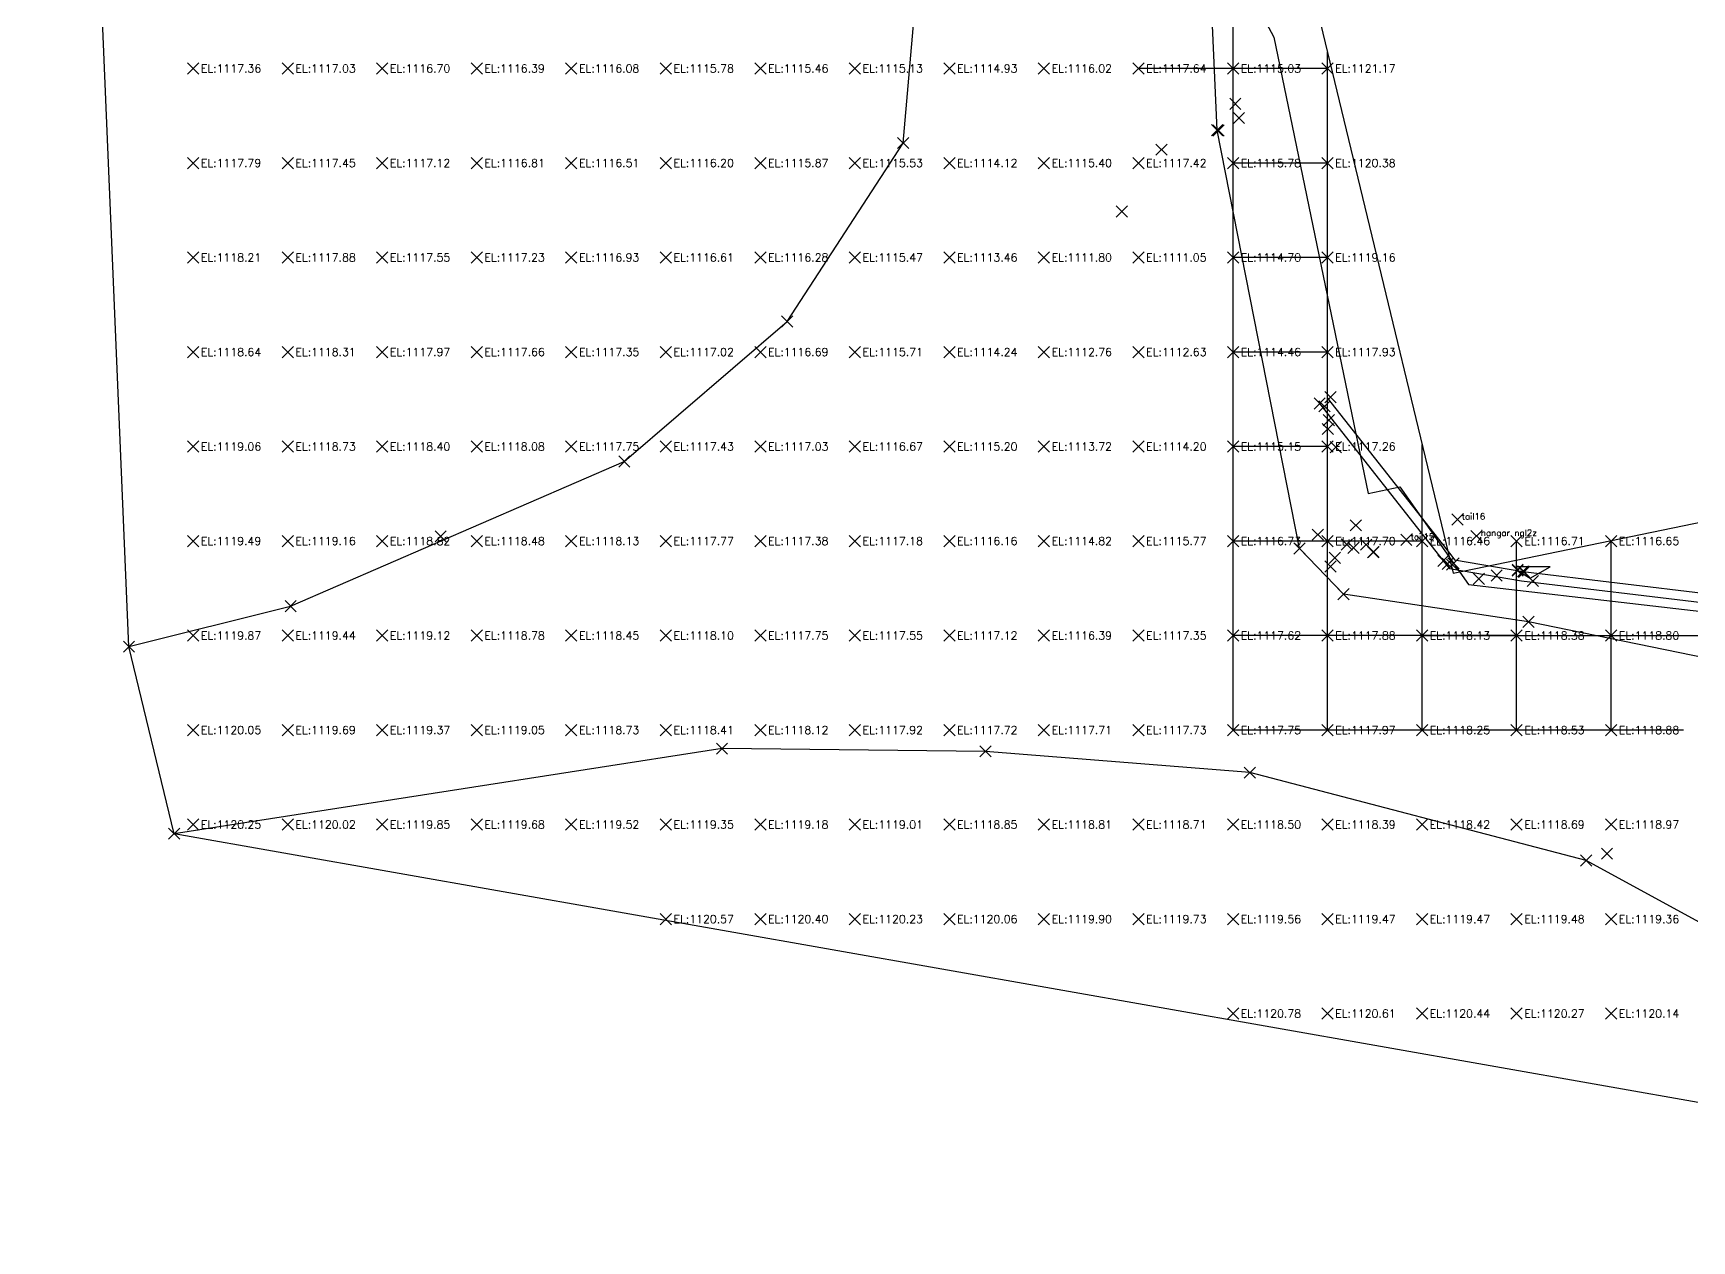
# Model space of a CAD drawing. Header units: metres. Extents: x -212 to 353850, y -37 to 356021.
# Drawn here: x 353708.1 to 353760.7, y 355899.8 to 355938.2 of the extents above; entities that cross this region are included whole.
import ezdxf

# ---------------------------------------------------------------- set-up
doc = ezdxf.new("R2010")
doc.units = ezdxf.units.M
for name, color, linetype in [('C-TINN-BNDY', 110, 'Continuous'), ('C-TOPO-MAJR', 9, 'Continuous'), ('C-TOPO-TEXT', 7, 'Continuous'), ('Obs.ts.td2', 7, 'Continuous'), ('Obs.ts.td2_Mark', 7, 'Continuous'), ('Survey.td2', 7, 'Continuous'), ('V-NODE', 1, 'Continuous')]:
    doc.layers.add(name, color=color, linetype=linetype)
doc.styles.get("Standard").update_dxf_attribs({"font": 'simplex.shx'})

# ---------------------------------------------------------------- blocks, each defined once
blk = doc.blocks.new('*U1')
at = {"color": 0, "linetype": 'ByBlock', "lineweight": -2, "transparency": 16777216}
for p, q in [((-0.71, -0.71), (0.71, 0.71)), ((-0.71, 0.71), (0.71, -0.71))]:
    blk.add_line(p, q, dxfattribs=at)
blk = doc.blocks.new('*U37', base_point=(353746.2401, 355935.9301, 1115.1904))
at = {"layer": 'V-NODE', "lineweight": -2, "xscale": 0.25, "yscale": 0.25, "zscale": 0.25}
blk.add_blockref('*U1', (353746.2401, 355935.9301, 1115.1904), dxfattribs=at)
blk = doc.blocks.new('*U38', base_point=(353746.3546, 355935.4757, 1115.333))
at = {"layer": 'V-NODE', "lineweight": -2, "xscale": 0.25, "yscale": 0.25, "zscale": 0.25}
blk.add_blockref('*U1', (353746.3546, 355935.4757, 1115.333), dxfattribs=at)
blk = doc.blocks.new('*U39', base_point=(353735.6989, 355934.6843, 1115.2481))
at = {"layer": 'V-NODE', "lineweight": -2, "xscale": 0.25, "yscale": 0.25, "zscale": 0.25}
blk.add_blockref('*U1', (353735.6989, 355934.6843, 1115.2481), dxfattribs=at)
blk = doc.blocks.new('*U40', base_point=(353732.0151, 355929.0179, 1116.4629))
at = {"layer": 'V-NODE', "lineweight": -2, "xscale": 0.25, "yscale": 0.25, "zscale": 0.25}
blk.add_blockref('*U1', (353732.0151, 355929.0179, 1116.4629), dxfattribs=at)
blk = doc.blocks.new('*U41', base_point=(353726.8474, 355924.5742, 1117.6634))
at = {"layer": 'V-NODE', "lineweight": -2, "xscale": 0.25, "yscale": 0.25, "zscale": 0.25}
blk.add_blockref('*U1', (353726.8474, 355924.5742, 1117.6634), dxfattribs=at)
blk = doc.blocks.new('*U42', base_point=(353721.0195, 355922.1988, 1118.5979))
at = {"layer": 'V-NODE', "lineweight": -2, "xscale": 0.25, "yscale": 0.25, "zscale": 0.25}
blk.add_blockref('*U1', (353721.0195, 355922.1988, 1118.5979), dxfattribs=at)
blk = doc.blocks.new('*U43', base_point=(353716.2577, 355919.9791, 1119.3515))
at = {"layer": 'V-NODE', "lineweight": -2, "xscale": 0.25, "yscale": 0.25, "zscale": 0.25}
blk.add_blockref('*U1', (353716.2577, 355919.9791, 1119.3515), dxfattribs=at)
blk = doc.blocks.new('*U44', base_point=(353711.1267, 355918.6975, 1120.1917))
at = {"layer": 'V-NODE', "lineweight": -2, "xscale": 0.25, "yscale": 0.25, "zscale": 0.25}
blk.add_blockref('*U1', (353711.1267, 355918.6975, 1120.1917), dxfattribs=at)
blk = doc.blocks.new('*U45', base_point=(353712.5622, 355912.7583, 1120.3395))
at = {"layer": 'V-NODE', "lineweight": -2, "xscale": 0.25, "yscale": 0.25, "zscale": 0.25}
blk.add_blockref('*U1', (353712.5622, 355912.7583, 1120.3395), dxfattribs=at)
blk = doc.blocks.new('*U46', base_point=(353729.95, 355915.46, 1118.271))
at = {"layer": 'V-NODE', "lineweight": -2, "xscale": 0.25, "yscale": 0.25, "zscale": 0.25}
blk.add_blockref('*U1', (353729.95, 355915.46, 1118.271), dxfattribs=at)
blk = doc.blocks.new('*U47', base_point=(353738.3115, 355915.3723, 1117.7289))
at = {"layer": 'V-NODE', "lineweight": -2, "xscale": 0.25, "yscale": 0.25, "zscale": 0.25}
blk.add_blockref('*U1', (353738.3115, 355915.3723, 1117.7289), dxfattribs=at)
blk = doc.blocks.new('*U48', base_point=(353746.6958, 355914.6983, 1117.8079))
at = {"layer": 'V-NODE', "lineweight": -2, "xscale": 0.25, "yscale": 0.25, "zscale": 0.25}
blk.add_blockref('*U1', (353746.6958, 355914.6983, 1117.8079), dxfattribs=at)
blk = doc.blocks.new('*U49', base_point=(353748.2764, 355921.8136, 1117.5225))
at = {"layer": 'V-NODE', "lineweight": -2, "xscale": 0.25, "yscale": 0.25, "zscale": 0.25}
blk.add_blockref('*U1', (353748.2764, 355921.8136, 1117.5225), dxfattribs=at)
blk = doc.blocks.new('*U50', base_point=(353748.8544, 355922.2533, 1117.5891))
at = {"layer": 'V-NODE', "lineweight": -2, "xscale": 0.25, "yscale": 0.25, "zscale": 0.25}
blk.add_blockref('*U1', (353748.8544, 355922.2533, 1117.5891), dxfattribs=at)
blk = doc.blocks.new('*U51', base_point=(353749.6742, 355920.3654, 1117.884))
at = {"layer": 'V-NODE', "lineweight": -2, "xscale": 0.25, "yscale": 0.25, "zscale": 0.25}
blk.add_blockref('*U1', (353749.6742, 355920.3654, 1117.884), dxfattribs=at)
blk = doc.blocks.new('*U52', base_point=(353755.5439, 355919.4826, 1118.3954))
at = {"layer": 'V-NODE', "lineweight": -2, "xscale": 0.25, "yscale": 0.25, "zscale": 0.25}
blk.add_blockref('*U1', (353755.5439, 355919.4826, 1118.3954), dxfattribs=at)
blk = doc.blocks.new('*U53', base_point=(353757.3714, 355911.9094, 1118.9511))
at = {"layer": 'V-NODE', "lineweight": -2, "xscale": 0.25, "yscale": 0.25, "zscale": 0.25}
blk.add_blockref('*U1', (353757.3714, 355911.9094, 1118.9511), dxfattribs=at)
blk = doc.blocks.new('*U54', base_point=(353758.0325, 355912.1259, 1118.9722))
at = {"layer": 'V-NODE', "lineweight": -2, "xscale": 0.25, "yscale": 0.25, "zscale": 0.25}
blk.add_blockref('*U1', (353758.0325, 355912.1259, 1118.9722), dxfattribs=at)
blk = doc.blocks.new('*U876', base_point=(353755.6814, 355920.7822, 1119.6888))
at = {"layer": 'V-NODE', "lineweight": -2, "xscale": 0.25, "yscale": 0.25, "zscale": 0.25}
blk.add_blockref('*U1', (353755.6814, 355920.7822, 1119.6888), dxfattribs=at)
blk = doc.blocks.new('*U877', base_point=(353755.3662, 355921.0864, 1120.6623))
at = {"layer": 'V-NODE', "lineweight": -2, "xscale": 0.25, "yscale": 0.25, "zscale": 0.25}
blk.add_blockref('*U1', (353755.3662, 355921.0864, 1120.6623), dxfattribs=at)
blk = doc.blocks.new('*U878', base_point=(353755.4055, 355921.0687, 1120.6585))
at = {"layer": 'V-NODE', "lineweight": -2, "xscale": 0.25, "yscale": 0.25, "zscale": 0.25}
blk.add_blockref('*U1', (353755.4055, 355921.0687, 1120.6585), dxfattribs=at)
blk = doc.blocks.new('*U879', base_point=(353755.1973, 355921.1348, 1120.04))
at = {"layer": 'V-NODE', "lineweight": -2, "xscale": 0.25, "yscale": 0.25, "zscale": 0.25}
blk.add_blockref('*U1', (353755.1973, 355921.1348, 1120.04), dxfattribs=at)
blk = doc.blocks.new('*U880', base_point=(353755.199, 355921.115, 1120.032))
at = {"layer": 'V-NODE', "lineweight": -2, "xscale": 0.25, "yscale": 0.25, "zscale": 0.25}
blk.add_blockref('*U1', (353755.199, 355921.115, 1120.032), dxfattribs=at)
blk = doc.blocks.new('*U881', base_point=(353753.1596, 355921.3425, 1119.9856))
at = {"layer": 'V-NODE', "lineweight": -2, "xscale": 0.25, "yscale": 0.25, "zscale": 0.25}
blk.add_blockref('*U1', (353753.1596, 355921.3425, 1119.9856), dxfattribs=at)
blk = doc.blocks.new('*U882', base_point=(353753.1188, 355921.2981, 1119.9915))
at = {"layer": 'V-NODE', "lineweight": -2, "xscale": 0.25, "yscale": 0.25, "zscale": 0.25}
blk.add_blockref('*U1', (353753.1188, 355921.2981, 1119.9915), dxfattribs=at)
blk = doc.blocks.new('*U883', base_point=(353752.979, 355921.3271, 1119.9054))
at = {"layer": 'V-NODE', "lineweight": -2, "xscale": 0.25, "yscale": 0.25, "zscale": 0.25}
blk.add_blockref('*U1', (353752.979, 355921.3271, 1119.9054), dxfattribs=at)
blk = doc.blocks.new('*U884', base_point=(353752.8378, 355921.4221, 1119.6018))
at = {"layer": 'V-NODE', "lineweight": -2, "xscale": 0.25, "yscale": 0.25, "zscale": 0.25}
blk.add_blockref('*U1', (353752.8378, 355921.4221, 1119.6018), dxfattribs=at)
blk = doc.blocks.new('*U885', base_point=(353750.6301, 355921.6994, 1119.565))
at = {"layer": 'V-NODE', "lineweight": -2, "xscale": 0.25, "yscale": 0.25, "zscale": 0.25}
blk.add_blockref('*U1', (353750.6301, 355921.6994, 1119.565), dxfattribs=at)
blk = doc.blocks.new('*U886', base_point=(353750.6132, 355921.6931, 1119.5561))
at = {"layer": 'V-NODE', "lineweight": -2, "xscale": 0.25, "yscale": 0.25, "zscale": 0.25}
blk.add_blockref('*U1', (353750.6132, 355921.6931, 1119.5561), dxfattribs=at)
blk = doc.blocks.new('*U887', base_point=(353749.9907, 355921.8333, 1118.3397))
at = {"layer": 'V-NODE', "lineweight": -2, "xscale": 0.25, "yscale": 0.25, "zscale": 0.25}
blk.add_blockref('*U1', (353749.9907, 355921.8333, 1118.3397), dxfattribs=at)
blk = doc.blocks.new('*U888', base_point=(353750.3879, 355921.9325, 1118.2183))
at = {"layer": 'V-NODE', "lineweight": -2, "xscale": 0.25, "yscale": 0.25, "zscale": 0.25}
blk.add_blockref('*U1', (353750.3879, 355921.9325, 1118.2183), dxfattribs=at)
blk = doc.blocks.new('*U889', base_point=(353749.2083, 355925.8869, 1117.7394))
at = {"layer": 'V-NODE', "lineweight": -2, "xscale": 0.25, "yscale": 0.25, "zscale": 0.25}
blk.add_blockref('*U1', (353749.2083, 355925.8869, 1117.7394), dxfattribs=at)
blk = doc.blocks.new('*U890', base_point=(353749.2564, 355926.6168, 1117.5302))
at = {"layer": 'V-NODE', "lineweight": -2, "xscale": 0.25, "yscale": 0.25, "zscale": 0.25}
blk.add_blockref('*U1', (353749.2564, 355926.6168, 1117.5302), dxfattribs=at)
blk = doc.blocks.new('*U891', base_point=(353748.9146, 355926.4141, 1117.5922))
at = {"layer": 'V-NODE', "lineweight": -2, "xscale": 0.25, "yscale": 0.25, "zscale": 0.25}
blk.add_blockref('*U1', (353748.9146, 355926.4141, 1117.5922), dxfattribs=at)
blk = doc.blocks.new('*U892', base_point=(353749.0694, 355926.3267, 1117.6093))
at = {"layer": 'V-NODE', "lineweight": -2, "xscale": 0.25, "yscale": 0.25, "zscale": 0.25}
blk.add_blockref('*U1', (353749.0694, 355926.3267, 1117.6093), dxfattribs=at)
blk = doc.blocks.new('*U893', base_point=(353742.636, 355932.5066, 1110.119))
at = {"layer": 'V-NODE', "lineweight": -2, "xscale": 0.25, "yscale": 0.25, "zscale": 0.25}
blk.add_blockref('*U1', (353742.636, 355932.5066, 1110.119), dxfattribs=at)
blk = doc.blocks.new('*U894', base_point=(353743.8975, 355934.4753, 1119.8272))
at = {"layer": 'V-NODE', "lineweight": -2, "xscale": 0.25, "yscale": 0.25, "zscale": 0.25}
blk.add_blockref('*U1', (353743.8975, 355934.4753, 1119.8272), dxfattribs=at)
blk = doc.blocks.new('*U895', base_point=(353745.7031, 355935.0821, 1115.5409))
at = {"layer": 'V-NODE', "lineweight": -2, "xscale": 0.25, "yscale": 0.25, "zscale": 0.25}
blk.add_blockref('*U1', (353745.7031, 355935.0821, 1115.5409), dxfattribs=at)
blk = doc.blocks.new('*U896', base_point=(353745.6599, 355935.0911, 1115.5261))
at = {"layer": 'V-NODE', "lineweight": -2, "xscale": 0.25, "yscale": 0.25, "zscale": 0.25}
blk.add_blockref('*U1', (353745.6599, 355935.0911, 1115.5261), dxfattribs=at)
blk = doc.blocks.new('*U897', base_point=(353749.1741, 355925.6072, 1117.2053))
at = {"layer": 'V-NODE', "lineweight": -2, "xscale": 0.25, "yscale": 0.25, "zscale": 0.25}
blk.add_blockref('*U1', (353749.1741, 355925.6072, 1117.2053), dxfattribs=at)
blk = doc.blocks.new('*U898', base_point=(353749.428, 355925.0313, 1117.2715))
at = {"layer": 'V-NODE', "lineweight": -2, "xscale": 0.25, "yscale": 0.25, "zscale": 0.25}
blk.add_blockref('*U1', (353749.428, 355925.0313, 1117.2715), dxfattribs=at)
blk = doc.blocks.new('*U899', base_point=(353750.0641, 355922.5491, 1117.7404))
at = {"layer": 'V-NODE', "lineweight": -2, "xscale": 0.25, "yscale": 0.25, "zscale": 0.25}
blk.add_blockref('*U1', (353750.0641, 355922.5491, 1117.7404), dxfattribs=at)
blk = doc.blocks.new('*U900', base_point=(353749.7768, 355921.9387, 1117.8292))
at = {"layer": 'V-NODE', "lineweight": -2, "xscale": 0.25, "yscale": 0.25, "zscale": 0.25}
blk.add_blockref('*U1', (353749.7768, 355921.9387, 1117.8292), dxfattribs=at)
blk = doc.blocks.new('*U901', base_point=(353749.3969, 355921.5161, 1117.8882))
at = {"layer": 'V-NODE', "lineweight": -2, "xscale": 0.25, "yscale": 0.25, "zscale": 0.25}
blk.add_blockref('*U1', (353749.3969, 355921.5161, 1117.8882), dxfattribs=at)
blk = doc.blocks.new('*U902', base_point=(353749.2594, 355921.2401, 1117.9865))
at = {"layer": 'V-NODE', "lineweight": -2, "xscale": 0.25, "yscale": 0.25, "zscale": 0.25}
blk.add_blockref('*U1', (353749.2594, 355921.2401, 1117.9865), dxfattribs=at)
blk = doc.blocks.new('*U903', base_point=(353753.9656, 355920.8481, 1118.4548))
at = {"layer": 'V-NODE', "lineweight": -2, "xscale": 0.25, "yscale": 0.25, "zscale": 0.25}
blk.add_blockref('*U1', (353753.9656, 355920.8481, 1118.4548), dxfattribs=at)
blk = doc.blocks.new('*U904', base_point=(353754.5328, 355920.9542, 1118.6032))
at = {"layer": 'V-NODE', "lineweight": -2, "xscale": 0.25, "yscale": 0.25, "zscale": 0.25}
blk.add_blockref('*U1', (353754.5328, 355920.9542, 1118.6032), dxfattribs=at)
blk = doc.blocks.new('*U993', base_point=(353753.8947, 355922.2087, 1116.0951))
at = {"layer": 'V-NODE', "lineweight": -2, "xscale": 0.25, "yscale": 0.25, "zscale": 0.25}
blk.add_blockref('*U1', (353753.8947, 355922.2087, 1116.0951), dxfattribs=at)
blk = doc.blocks.new('*U1022', base_point=(353751.6666, 355922.0865, 1115.6374))
at = {"layer": 'V-NODE', "lineweight": -2, "xscale": 0.25, "yscale": 0.25, "zscale": 0.25}
blk.add_blockref('*U1', (353751.6666, 355922.0865, 1115.6374), dxfattribs=at)
blk = doc.blocks.new('*U1023', base_point=(353753.2869, 355922.7301, 1115.6344))
at = {"layer": 'V-NODE', "lineweight": -2, "xscale": 0.25, "yscale": 0.25, "zscale": 0.25}
blk.add_blockref('*U1', (353753.2869, 355922.7301, 1115.6344), dxfattribs=at)

msp = doc.modelspace()

# ---------------------------------------------------------------- linework, layer by layer
at = {"color": 7, "true_color": 0xffffff}
for p, q in [((353746.166, 355916.049, 1117.654), (353746.166, 355950.22, 1119.785)), ((353749.166, 355916.049, 1117.654), (353749.166, 355937.565, 1118.996)), ((353752.166, 355916.049, 1117.654), (353752.166, 355925.115, 1118.219)), ((353755.166, 355916.049, 1117.654), (353755.166, 355922.049, 1118.028)), ((353758.166, 355916.049, 1117.654), (353758.166, 355922.068, 1118.029)), ((353752.166, 355919.049, 1111.628), (353806.324, 355919.049, 1127.872)), ((353752.166, 355919.049, 1111.628), (353806.324, 355919.049, 1127.872)), ((353752.166, 355919.049, 1111.628), (353806.324, 355919.049, 1127.872)), ((353760.465, 355916.049, 1117.654), (353746.166, 355916.049, 1117.654))]:
    msp.add_line(p, q, dxfattribs=at)
at = {"color": 3}
for points, elevation in [([(353765.504, 355917.437), (353755.544, 355919.483), (353749.674, 355920.365), (353748.276, 355921.814), (353745.66, 355935.091), (353745.273, 355943.881), (353743.342, 355955.218), (353741.07, 355970.584), (353735.705, 355971.595), (353736.209, 355975.47), (353737.494, 355977.393), (353732.698, 355979.364), (353732.597, 355979.675), (353733.348, 355981.916), (353733.926, 355982.401), (353738.331, 355986.051), (353740.916, 355987.366), (353741.48, 355987.589), (353745.243, 355988.606), (353750.265, 355988.744), (353753.191, 355988.156), (353758.338, 355986.258), (353759.048, 355984.837)], 1122.578), ([(353711.127, 355918.698), (353716.258, 355919.979), (353726.847, 355924.574), (353732.015, 355929.018), (353735.699, 355934.684), (353736.754, 355946.831), (353735.94, 355956.491), (353729.282, 355970.016), (353727.398, 355972.553), (353725.878, 355974.714), (353719.729, 355976.575), (353708.516, 355980.861)], 1120.192), ([(353835.728, 355959.315), (353834.472, 355959.572), (353829.646, 355960.062), (353823.652, 355960.036), (353821.551, 355958.819), (353821.187, 355930.736), (353823.142, 355925.415), (353822.562, 355923.468), (353819.265, 355908.41), (353816.358, 355900.54), (353811.205, 355901.075), (353810.103, 355899.834), (353803.21, 355900.124), (353796.551, 355900.083), (353783.274, 355900.812), (353775.853, 355902.578), (353763.287, 355908.682), (353757.371, 355911.909), (353746.696, 355914.698), (353738.311, 355915.372), (353729.95, 355915.46), (353712.562, 355912.758)], 1129.986)]:
    msp.add_lwpolyline(points, dxfattribs=dict(at, elevation=elevation))
at = {"color": 2}
msp.add_lwpolyline([(353761.897, 355981.641), (353758.781, 355982.01), (353752.292, 355977.488), (353751.711, 355972.573), (353744.551, 355970.094), (353739.753, 355969.1), (353745.312, 355942.065), (353747.464, 355938.046), (353750.459, 355923.562), (353751.456, 355923.769), (353753.642, 355920.664), (353765.343, 355919.318)], dxfattribs=at)
at = {"color": 5, "elevation": 1116.095}
msp.add_lwpolyline([(353764.106, 355974.828), (353741.865, 355970.067), (353744.172, 355959.216), (353746.735, 355947.652), (353753.149, 355921.034), (353775.096, 355925.557), (353767.586, 355958.493)], close=True, dxfattribs=at)
at = {"color": 7, "true_color": 0xffffff, "flags": 128}
for points, elevation in [([(353749.166, 355937.049), (353743.166, 355937.049)], 1118.964), ([(353749.166, 355934.049), (353746.166, 355934.049)], 1120.383), ([(353749.166, 355931.049), (353746.166, 355931.049)], 1119.158), ([(353749.166, 355928.049), (353746.166, 355928.049)], 1117.933), ([(353749.166, 355925.049), (353746.166, 355925.049)], 1117.258), ([(353752.166, 355922.049), (353746.166, 355922.049)], 1116.464), ([(353755.166, 355919.049), (353746.166, 355919.049)], 1112.528)]:
    msp.add_lwpolyline(points, dxfattribs=dict(at, elevation=elevation))
at = {"color": 6, "elevation": 1117.592}
for points in [[(353749.151, 355926.599), (353753.074, 355921.607)], [(353748.915, 355926.414), (353752.838, 355921.422)], [(353752.838, 355921.422), (353753.033, 355921.173), (353755.324, 355920.789), (353767.32, 355919.347), (353772.92, 355919.289), (353777.349, 355918.992)], [(353753.074, 355921.607), (353753.197, 355921.45), (353755.366, 355921.086), (353767.339, 355919.646), (353772.931, 355919.589), (353777.369, 355919.292)]]:
    msp.add_lwpolyline(points, dxfattribs=at)
at = {"layer": 'C-TINN-BNDY', "color": 110, "linetype": 'Continuous', "lineweight": -3, "flags": 128}
msp.add_lwpolyline([(353775.21, 355901.71), (353712.562, 355912.758), (353711.127, 355918.698), (353708.515, 355980.861), (353708.088, 355987.489), (353740.928, 356014.282), (353747.106, 356021.152), (353750.817, 356021.263), (353812.938, 356012.175), (353824.736, 356011.206), (353848.766, 355967.131), (353822.562, 355923.469), (353819.265, 355908.41), (353816.358, 355900.54), (353810.103, 355899.834), (353796.551, 355900.083), (353789.75, 355900.539), (353783.274, 355900.812), (353775.21, 355901.71)], close=True, dxfattribs=at)
at = {"layer": 'C-TOPO-MAJR', "color": 9, "linetype": 'Continuous', "lineweight": -3, "elevation": 1120, "flags": 128}
msp.add_lwpolyline([(353755.184, 355921.146), (353755.179, 355921.13), (353755.184, 355921.111), (353755.244, 355921.084), (353755.593, 355920.874), (353756.234, 355921.228), (353755.187, 355921.233), (353755.153, 355921.249), (353755.184, 355921.146)], close=True, dxfattribs=at)
at = {"layer": 'C-TOPO-TEXT', "color": 6, "linetype": 'Continuous', "lineweight": -3}
for p, q in [((353712.986, 355936.869, 1117.36), (353713.345, 355937.229, 1117.36)), ((353712.986, 355937.229, 1117.36), (353713.345, 355936.869, 1117.36)), ((353715.986, 355936.869, 1117.027), (353716.345, 355937.229, 1117.027)), ((353715.986, 355937.229, 1117.027), (353716.345, 355936.869, 1117.027)), ((353718.986, 355936.869, 1116.695), (353719.345, 355937.229, 1116.695)), ((353718.986, 355937.229, 1116.695), (353719.345, 355936.869, 1116.695)), ((353721.986, 355936.869, 1116.389), (353722.345, 355937.229, 1116.389)), ((353721.986, 355937.229, 1116.389), (353722.345, 355936.869, 1116.389)), ((353724.986, 355936.869, 1116.082), (353725.345, 355937.229, 1116.082)), ((353724.986, 355937.229, 1116.082), (353725.345, 355936.869, 1116.082)), ((353727.986, 355936.869, 1115.776), (353728.345, 355937.229, 1115.776)), ((353727.986, 355937.229, 1115.776), (353728.345, 355936.869, 1115.776)), ((353730.986, 355936.869, 1115.465), (353731.345, 355937.229, 1115.465)), ((353730.986, 355937.229, 1115.465), (353731.345, 355936.869, 1115.465)), ((353733.986, 355936.869, 1115.135), (353734.345, 355937.229, 1115.135)), ((353733.986, 355937.229, 1115.135), (353734.345, 355936.869, 1115.135)), ((353736.986, 355936.869, 1114.926), (353737.345, 355937.229, 1114.926)), ((353736.986, 355937.229, 1114.926), (353737.345, 355936.869, 1114.926)), ((353739.986, 355936.869, 1116.021), (353740.345, 355937.229, 1116.021)), ((353739.986, 355937.229, 1116.021), (353740.345, 355936.869, 1116.021)), ((353742.986, 355936.869, 1117.643), (353743.345, 355937.229, 1117.643)), ((353742.986, 355937.229, 1117.643), (353743.345, 355936.869, 1117.643)), ((353745.986, 355936.869, 1115.035), (353746.345, 355937.229, 1115.035)), ((353745.986, 355937.229, 1115.035), (353746.345, 355936.869, 1115.035)), ((353748.986, 355936.869, 1121.173), (353749.345, 355937.229, 1121.173)), ((353748.986, 355937.229, 1121.173), (353749.345, 355936.869, 1121.173)), ((353712.986, 355933.869, 1117.786), (353713.345, 355934.229, 1117.786)), ((353712.986, 355934.229, 1117.786), (353713.345, 355933.869, 1117.786)), ((353715.986, 355933.869, 1117.453), (353716.345, 355934.229, 1117.453)), ((353715.986, 355934.229, 1117.453), (353716.345, 355933.869, 1117.453)), ((353718.986, 355933.869, 1117.121), (353719.345, 355934.229, 1117.121)), ((353718.986, 355934.229, 1117.121), (353719.345, 355933.869, 1117.121)), ((353721.986, 355933.869, 1116.811), (353722.345, 355934.229, 1116.811)), ((353721.986, 355934.229, 1116.811), (353722.345, 355933.869, 1116.811)), ((353724.986, 355933.869, 1116.505), (353725.345, 355934.229, 1116.505)), ((353724.986, 355934.229, 1116.505), (353725.345, 355933.869, 1116.505)), ((353727.986, 355933.869, 1116.199), (353728.345, 355934.229, 1116.199)), ((353727.986, 355934.229, 1116.199), (353728.345, 355933.869, 1116.199)), ((353730.986, 355933.869, 1115.872), (353731.345, 355934.229, 1115.872)), ((353730.986, 355934.229, 1115.872), (353731.345, 355933.869, 1115.872)), ((353733.986, 355933.869, 1115.528), (353734.345, 355934.229, 1115.528)), ((353733.986, 355934.229, 1115.528), (353734.345, 355933.869, 1115.528)), ((353736.986, 355933.869, 1114.125), (353737.345, 355934.229, 1114.125)), ((353736.986, 355934.229, 1114.125), (353737.345, 355933.869, 1114.125)), ((353739.986, 355933.869, 1115.397), (353740.345, 355934.229, 1115.397)), ((353739.986, 355934.229, 1115.397), (353740.345, 355933.869, 1115.397)), ((353742.986, 355933.869, 1117.417), (353743.345, 355934.229, 1117.417)), ((353742.986, 355934.229, 1117.417), (353743.345, 355933.869, 1117.417)), ((353745.986, 355933.869, 1115.78), (353746.345, 355934.229, 1115.78)), ((353745.986, 355934.229, 1115.78), (353746.345, 355933.869, 1115.78)), ((353748.986, 355933.869, 1120.383), (353749.345, 355934.229, 1120.383)), ((353748.986, 355934.229, 1120.383), (353749.345, 355933.869, 1120.383)), ((353712.986, 355930.869, 1118.212), (353713.345, 355931.229, 1118.212)), ((353712.986, 355931.229, 1118.212), (353713.345, 355930.869, 1118.212)), ((353715.986, 355930.869, 1117.879), (353716.345, 355931.229, 1117.879)), ((353715.986, 355931.229, 1117.879), (353716.345, 355930.869, 1117.879)), ((353718.986, 355930.869, 1117.547), (353719.345, 355931.229, 1117.547)), ((353718.986, 355931.229, 1117.547), (353719.345, 355930.869, 1117.547)), ((353721.986, 355930.869, 1117.234), (353722.345, 355931.229, 1117.234)), ((353721.986, 355931.229, 1117.234), (353722.345, 355930.869, 1117.234)), ((353724.986, 355930.869, 1116.928), (353725.345, 355931.229, 1116.928)), ((353724.986, 355931.229, 1116.928), (353725.345, 355930.869, 1116.928)), ((353727.986, 355930.869, 1116.61), (353728.345, 355931.229, 1116.61)), ((353727.986, 355931.229, 1116.61), (353728.345, 355930.869, 1116.61)), ((353730.986, 355930.869, 1116.28), (353731.345, 355931.229, 1116.28)), ((353730.986, 355931.229, 1116.28), (353731.345, 355930.869, 1116.28)), ((353733.986, 355930.869, 1115.471), (353734.345, 355931.229, 1115.471)), ((353733.986, 355931.229, 1115.471), (353734.345, 355930.869, 1115.471)), ((353736.986, 355930.869, 1113.461), (353737.345, 355931.229, 1113.461)), ((353736.986, 355931.229, 1113.461), (353737.345, 355930.869, 1113.461)), ((353739.986, 355930.869, 1111.801), (353740.345, 355931.229, 1111.801)), ((353739.986, 355931.229, 1111.801), (353740.345, 355930.869, 1111.801)), ((353742.986, 355930.869, 1111.052), (353743.345, 355931.229, 1111.052)), ((353742.986, 355931.229, 1111.052), (353743.345, 355930.869, 1111.052)), ((353745.986, 355930.869, 1114.701), (353746.345, 355931.229, 1114.701)), ((353745.986, 355931.229, 1114.701), (353746.345, 355930.869, 1114.701)), ((353748.986, 355930.869, 1119.158), (353749.345, 355931.229, 1119.158)), ((353748.986, 355931.229, 1119.158), (353749.345, 355930.869, 1119.158)), ((353712.986, 355927.869, 1118.638), (353713.345, 355928.229, 1118.638)), ((353712.986, 355928.229, 1118.638), (353713.345, 355927.869, 1118.638)), ((353715.986, 355927.869, 1118.305), (353716.345, 355928.229, 1118.305)), ((353715.986, 355928.229, 1118.305), (353716.345, 355927.869, 1118.305)), ((353718.986, 355927.869, 1117.973), (353719.345, 355928.229, 1117.973)), ((353718.986, 355928.229, 1117.973), (353719.345, 355927.869, 1117.973)), ((353721.986, 355927.869, 1117.657), (353722.345, 355928.229, 1117.657)), ((353721.986, 355928.229, 1117.657), (353722.345, 355927.869, 1117.657)), ((353724.986, 355927.869, 1117.347), (353725.345, 355928.229, 1117.347)), ((353724.986, 355928.229, 1117.347), (353725.345, 355927.869, 1117.347)), ((353727.986, 355927.869, 1117.018), (353728.345, 355928.229, 1117.018)), ((353727.986, 355928.229, 1117.018), (353728.345, 355927.869, 1117.018)), ((353730.986, 355927.869, 1116.687), (353731.345, 355928.229, 1116.687)), ((353730.986, 355928.229, 1116.687), (353731.345, 355927.869, 1116.687)), ((353733.986, 355927.869, 1115.714), (353734.345, 355928.229, 1115.714)), ((353733.986, 355928.229, 1115.714), (353734.345, 355927.869, 1115.714)), ((353736.986, 355927.869, 1114.238), (353737.345, 355928.229, 1114.238)), ((353736.986, 355928.229, 1114.238), (353737.345, 355927.869, 1114.238)), ((353739.986, 355927.869, 1112.761), (353740.345, 355928.229, 1112.761)), ((353739.986, 355928.229, 1112.761), (353740.345, 355927.869, 1112.761)), ((353742.986, 355927.869, 1112.625), (353743.345, 355928.229, 1112.625)), ((353742.986, 355928.229, 1112.625), (353743.345, 355927.869, 1112.625)), ((353745.986, 355927.869, 1114.457), (353746.345, 355928.229, 1114.457)), ((353745.986, 355928.229, 1114.457), (353746.345, 355927.869, 1114.457)), ((353748.986, 355927.869, 1117.933), (353749.345, 355928.229, 1117.933)), ((353748.986, 355928.229, 1117.933), (353749.345, 355927.869, 1117.933)), ((353712.986, 355924.869, 1119.064), (353713.345, 355925.229, 1119.064)), ((353712.986, 355925.229, 1119.064), (353713.345, 355924.869, 1119.064)), ((353715.986, 355924.869, 1118.731), (353716.345, 355925.229, 1118.731)), ((353715.986, 355925.229, 1118.731), (353716.345, 355924.869, 1118.731)), ((353718.986, 355924.869, 1118.399), (353719.345, 355925.229, 1118.399)), ((353718.986, 355925.229, 1118.399), (353719.345, 355924.869, 1118.399)), ((353721.986, 355924.869, 1118.079), (353722.345, 355925.229, 1118.079)), ((353721.986, 355925.229, 1118.079), (353722.345, 355924.869, 1118.079)), ((353724.986, 355924.869, 1117.755), (353725.345, 355925.229, 1117.755)), ((353724.986, 355925.229, 1117.755), (353725.345, 355924.869, 1117.755)), ((353727.986, 355924.869, 1117.431), (353728.345, 355925.229, 1117.431)), ((353727.986, 355925.229, 1117.431), (353728.345, 355924.869, 1117.431)), ((353730.986, 355924.869, 1117.025), (353731.345, 355925.229, 1117.025)), ((353730.986, 355925.229, 1117.025), (353731.345, 355924.869, 1117.025)), ((353733.986, 355924.869, 1116.674), (353734.345, 355925.229, 1116.674)), ((353733.986, 355925.229, 1116.674), (353734.345, 355924.869, 1116.674)), ((353736.986, 355924.869, 1115.197), (353737.345, 355925.229, 1115.197)), ((353736.986, 355925.229, 1115.197), (353737.345, 355924.869, 1115.197)), ((353739.986, 355924.869, 1113.721), (353740.345, 355925.229, 1113.721)), ((353739.986, 355925.229, 1113.721), (353740.345, 355924.869, 1113.721)), ((353742.986, 355924.869, 1114.199), (353743.345, 355925.229, 1114.199)), ((353742.986, 355925.229, 1114.199), (353743.345, 355924.869, 1114.199)), ((353745.986, 355924.869, 1115.154), (353746.345, 355925.229, 1115.154)), ((353745.986, 355925.229, 1115.154), (353746.345, 355924.869, 1115.154)), ((353748.986, 355924.869, 1117.258), (353749.345, 355925.229, 1117.258)), ((353748.986, 355925.229, 1117.258), (353749.345, 355924.869, 1117.258)), ((353712.986, 355921.869, 1119.49), (353713.345, 355922.229, 1119.49)), ((353712.986, 355922.229, 1119.49), (353713.345, 355921.869, 1119.49)), ((353715.986, 355921.869, 1119.157), (353716.345, 355922.229, 1119.157)), ((353715.986, 355922.229, 1119.157), (353716.345, 355921.869, 1119.157)), ((353718.986, 355921.869, 1118.825), (353719.345, 355922.229, 1118.825)), ((353718.986, 355922.229, 1118.825), (353719.345, 355921.869, 1118.825)), ((353721.986, 355921.869, 1118.48), (353722.345, 355922.229, 1118.48)), ((353721.986, 355922.229, 1118.48), (353722.345, 355921.869, 1118.48)), ((353724.986, 355921.869, 1118.129), (353725.345, 355922.229, 1118.129)), ((353724.986, 355922.229, 1118.129), (353725.345, 355921.869, 1118.129)), ((353727.986, 355921.869, 1117.77), (353728.345, 355922.229, 1117.77)), ((353727.986, 355922.229, 1117.77), (353728.345, 355921.869, 1117.77)), ((353730.986, 355921.869, 1117.378), (353731.345, 355922.229, 1117.378)), ((353730.986, 355922.229, 1117.378), (353731.345, 355921.869, 1117.378)), ((353733.986, 355921.869, 1117.18), (353734.345, 355922.229, 1117.18)), ((353733.986, 355922.229, 1117.18), (353734.345, 355921.869, 1117.18)), ((353736.986, 355921.869, 1116.157), (353737.345, 355922.229, 1116.157)), ((353736.986, 355922.229, 1116.157), (353737.345, 355921.869, 1116.157)), ((353739.986, 355921.869, 1114.817), (353740.345, 355922.229, 1114.817)), ((353739.986, 355922.229, 1114.817), (353740.345, 355921.869, 1114.817)), ((353742.986, 355921.869, 1115.772), (353743.345, 355922.229, 1115.772)), ((353742.986, 355922.229, 1115.772), (353743.345, 355921.869, 1115.772)), ((353745.986, 355921.869, 1116.727), (353746.345, 355922.229, 1116.727)), ((353745.986, 355922.229, 1116.727), (353746.345, 355921.869, 1116.727)), ((353748.986, 355921.869, 1117.698), (353749.345, 355922.229, 1117.698)), ((353748.986, 355922.229, 1117.698), (353749.345, 355921.869, 1117.698)), ((353751.986, 355921.869, 1116.464), (353752.345, 355922.229, 1116.464)), ((353751.986, 355922.229, 1116.464), (353752.345, 355921.869, 1116.464)), ((353754.986, 355921.869, 1116.711), (353755.345, 355922.229, 1116.711)), ((353754.986, 355922.229, 1116.711), (353755.345, 355921.869, 1116.711)), ((353757.986, 355921.869, 1116.647), (353758.345, 355922.229, 1116.647)), ((353757.986, 355922.229, 1116.647), (353758.345, 355921.869, 1116.647)), ((353712.986, 355918.869, 1119.867), (353713.345, 355919.229, 1119.867)), ((353712.986, 355919.229, 1119.867), (353713.345, 355918.869, 1119.867)), ((353715.986, 355918.869, 1119.438), (353716.345, 355919.229, 1119.438)), ((353715.986, 355919.229, 1119.438), (353716.345, 355918.869, 1119.438)), ((353718.986, 355918.869, 1119.119), (353719.345, 355919.229, 1119.119)), ((353718.986, 355919.229, 1119.119), (353719.345, 355918.869, 1119.119)), ((353721.986, 355918.869, 1118.783), (353722.345, 355919.229, 1118.783)), ((353721.986, 355919.229, 1118.783), (353722.345, 355918.869, 1118.783)), ((353724.986, 355918.869, 1118.448), (353725.345, 355919.229, 1118.448)), ((353724.986, 355919.229, 1118.448), (353725.345, 355918.869, 1118.448)), ((353727.986, 355918.869, 1118.097), (353728.345, 355919.229, 1118.097)), ((353727.986, 355919.229, 1118.097), (353728.345, 355918.869, 1118.097)), ((353730.986, 355918.869, 1117.748), (353731.345, 355919.229, 1117.748)), ((353730.986, 355919.229, 1117.748), (353731.345, 355918.869, 1117.748)), ((353733.986, 355918.869, 1117.55), (353734.345, 355919.229, 1117.55)), ((353733.986, 355919.229, 1117.55), (353734.345, 355918.869, 1117.55)), ((353736.986, 355918.869, 1117.117), (353737.345, 355919.229, 1117.117)), ((353736.986, 355919.229, 1117.117), (353737.345, 355918.869, 1117.117)), ((353739.986, 355918.869, 1116.391), (353740.345, 355919.229, 1116.391)), ((353739.986, 355919.229, 1116.391), (353740.345, 355918.869, 1116.391)), ((353742.986, 355918.869, 1117.346), (353743.345, 355919.229, 1117.346)), ((353742.986, 355919.229, 1117.346), (353743.345, 355918.869, 1117.346)), ((353745.986, 355918.869, 1117.624), (353746.345, 355919.229, 1117.624)), ((353745.986, 355919.229, 1117.624), (353746.345, 355918.869, 1117.624)), ((353748.986, 355918.869, 1117.881), (353749.345, 355919.229, 1117.881)), ((353748.986, 355919.229, 1117.881), (353749.345, 355918.869, 1117.881)), ((353751.986, 355918.869, 1118.129), (353752.345, 355919.229, 1118.129)), ((353751.986, 355919.229, 1118.129), (353752.345, 355918.869, 1118.129)), ((353754.986, 355918.869, 1118.382), (353755.345, 355919.229, 1118.382)), ((353754.986, 355919.229, 1118.382), (353755.345, 355918.869, 1118.382)), ((353757.986, 355918.869, 1118.801), (353758.345, 355919.229, 1118.801)), ((353757.986, 355919.229, 1118.801), (353758.345, 355918.869, 1118.801)), ((353712.986, 355915.869, 1120.05), (353713.345, 355916.229, 1120.05)), ((353712.986, 355916.229, 1120.05), (353713.345, 355915.869, 1120.05)), ((353715.986, 355915.869, 1119.685), (353716.345, 355916.229, 1119.685)), ((353715.986, 355916.229, 1119.685), (353716.345, 355915.869, 1119.685)), ((353718.986, 355915.869, 1119.367), (353719.345, 355916.229, 1119.367)), ((353718.986, 355916.229, 1119.367), (353719.345, 355915.869, 1119.367)), ((353721.986, 355915.869, 1119.048), (353722.345, 355916.229, 1119.048)), ((353721.986, 355916.229, 1119.048), (353722.345, 355915.869, 1119.048)), ((353724.986, 355915.869, 1118.73), (353725.345, 355916.229, 1118.73)), ((353724.986, 355916.229, 1118.73), (353725.345, 355915.869, 1118.73)), ((353727.986, 355915.869, 1118.411), (353728.345, 355916.229, 1118.411)), ((353727.986, 355916.229, 1118.411), (353728.345, 355915.869, 1118.411)), ((353730.986, 355915.869, 1118.118), (353731.345, 355916.229, 1118.118)), ((353730.986, 355916.229, 1118.118), (353731.345, 355915.869, 1118.118)), ((353733.986, 355915.869, 1117.919), (353734.345, 355916.229, 1117.919)), ((353733.986, 355916.229, 1117.919), (353734.345, 355915.869, 1117.919)), ((353736.986, 355915.869, 1117.721), (353737.345, 355916.229, 1117.721)), ((353736.986, 355916.229, 1117.721), (353737.345, 355915.869, 1117.721)), ((353739.986, 355915.869, 1117.712), (353740.345, 355916.229, 1117.712)), ((353739.986, 355916.229, 1117.712), (353740.345, 355915.869, 1117.712)), ((353742.986, 355915.869, 1117.73), (353743.345, 355916.229, 1117.73)), ((353742.986, 355916.229, 1117.73), (353743.345, 355915.869, 1117.73)), ((353745.986, 355915.869, 1117.749), (353746.345, 355916.229, 1117.749)), ((353745.986, 355916.229, 1117.749), (353746.345, 355915.869, 1117.749)), ((353748.986, 355915.869, 1117.971), (353749.345, 355916.229, 1117.971)), ((353748.986, 355916.229, 1117.971), (353749.345, 355915.869, 1117.971)), ((353751.986, 355915.869, 1118.253), (353752.345, 355916.229, 1118.253)), ((353751.986, 355916.229, 1118.253), (353752.345, 355915.869, 1118.253)), ((353754.986, 355915.869, 1118.534), (353755.345, 355916.229, 1118.534)), ((353754.986, 355916.229, 1118.534), (353755.345, 355915.869, 1118.534)), ((353757.986, 355915.869, 1118.884), (353758.345, 355916.229, 1118.884)), ((353757.986, 355916.229, 1118.884), (353758.345, 355915.869, 1118.884)), ((353712.986, 355912.869, 1120.251), (353713.345, 355913.229, 1120.251)), ((353712.986, 355913.229, 1120.251), (353713.345, 355912.869, 1120.251)), ((353715.986, 355912.869, 1120.02), (353716.345, 355913.229, 1120.02)), ((353715.986, 355913.229, 1120.02), (353716.345, 355912.869, 1120.02)), ((353718.986, 355912.869, 1119.852), (353719.345, 355913.229, 1119.852)), ((353718.986, 355913.229, 1119.852), (353719.345, 355912.869, 1119.852)), ((353721.986, 355912.869, 1119.684), (353722.345, 355913.229, 1119.684)), ((353721.986, 355913.229, 1119.684), (353722.345, 355912.869, 1119.684)), ((353724.986, 355912.869, 1119.517), (353725.345, 355913.229, 1119.517)), ((353724.986, 355913.229, 1119.517), (353725.345, 355912.869, 1119.517)), ((353727.986, 355912.869, 1119.349), (353728.345, 355913.229, 1119.349)), ((353727.986, 355913.229, 1119.349), (353728.345, 355912.869, 1119.349)), ((353730.986, 355912.869, 1119.181), (353731.345, 355913.229, 1119.181)), ((353730.986, 355913.229, 1119.181), (353731.345, 355912.869, 1119.181)), ((353733.986, 355912.869, 1119.013), (353734.345, 355913.229, 1119.013)), ((353733.986, 355913.229, 1119.013), (353734.345, 355912.869, 1119.013)), ((353736.986, 355912.869, 1118.846), (353737.345, 355913.229, 1118.846)), ((353736.986, 355913.229, 1118.846), (353737.345, 355912.869, 1118.846)), ((353739.986, 355912.869, 1118.807), (353740.345, 355913.229, 1118.807)), ((353739.986, 355913.229, 1118.807), (353740.345, 355912.869, 1118.807)), ((353742.986, 355912.869, 1118.712), (353743.345, 355913.229, 1118.712)), ((353742.986, 355913.229, 1118.712), (353743.345, 355912.869, 1118.712)), ((353745.986, 355912.869, 1118.5), (353746.345, 355913.229, 1118.5)), ((353745.986, 355913.229, 1118.5), (353746.345, 355912.869, 1118.5)), ((353748.986, 355912.869, 1118.394), (353749.345, 355913.229, 1118.394)), ((353748.986, 355913.229, 1118.394), (353749.345, 355912.869, 1118.394)), ((353751.986, 355912.869, 1118.42), (353752.345, 355913.229, 1118.42)), ((353751.986, 355913.229, 1118.42), (353752.345, 355912.869, 1118.42)), ((353754.986, 355912.869, 1118.686), (353755.345, 355913.229, 1118.686)), ((353754.986, 355913.229, 1118.686), (353755.345, 355912.869, 1118.686)), ((353757.986, 355912.869, 1118.967), (353758.345, 355913.229, 1118.967)), ((353757.986, 355913.229, 1118.967), (353758.345, 355912.869, 1118.967)), ((353727.986, 355909.869, 1120.567), (353728.345, 355910.229, 1120.567)), ((353727.986, 355910.229, 1120.567), (353728.345, 355909.869, 1120.567)), ((353730.986, 355909.869, 1120.399), (353731.345, 355910.229, 1120.399)), ((353730.986, 355910.229, 1120.399), (353731.345, 355909.869, 1120.399)), ((353733.986, 355909.869, 1120.231), (353734.345, 355910.229, 1120.231)), ((353733.986, 355910.229, 1120.231), (353734.345, 355909.869, 1120.231)), ((353736.986, 355909.869, 1120.063), (353737.345, 355910.229, 1120.063)), ((353736.986, 355910.229, 1120.063), (353737.345, 355909.869, 1120.063)), ((353739.986, 355909.869, 1119.896), (353740.345, 355910.229, 1119.896)), ((353739.986, 355910.229, 1119.896), (353740.345, 355909.869, 1119.896)), ((353742.986, 355909.869, 1119.728), (353743.345, 355910.229, 1119.728)), ((353742.986, 355910.229, 1119.728), (353743.345, 355909.869, 1119.728)), ((353745.986, 355909.869, 1119.56), (353746.345, 355910.229, 1119.56)), ((353745.986, 355910.229, 1119.56), (353746.345, 355909.869, 1119.56)), ((353748.986, 355909.869, 1119.471), (353749.345, 355910.229, 1119.471)), ((353748.986, 355910.229, 1119.471), (353749.345, 355909.869, 1119.471)), ((353751.986, 355909.869, 1119.474), (353752.345, 355910.229, 1119.474)), ((353751.986, 355910.229, 1119.474), (353752.345, 355909.869, 1119.474)), ((353754.986, 355909.869, 1119.476), (353755.345, 355910.229, 1119.476)), ((353754.986, 355910.229, 1119.476), (353755.345, 355909.869, 1119.476)), ((353757.986, 355909.869, 1119.364), (353758.345, 355910.229, 1119.364)), ((353757.986, 355910.229, 1119.364), (353758.345, 355909.869, 1119.364)), ((353745.986, 355906.869, 1120.778), (353746.345, 355907.229, 1120.778)), ((353745.986, 355907.229, 1120.778), (353746.345, 355906.869, 1120.778)), ((353748.986, 355906.869, 1120.61), (353749.345, 355907.229, 1120.61)), ((353748.986, 355907.229, 1120.61), (353749.345, 355906.869, 1120.61)), ((353751.986, 355906.869, 1120.442), (353752.345, 355907.229, 1120.442)), ((353751.986, 355907.229, 1120.442), (353752.345, 355906.869, 1120.442)), ((353754.986, 355906.869, 1120.274), (353755.345, 355907.229, 1120.274)), ((353754.986, 355907.229, 1120.274), (353755.345, 355906.869, 1120.274)), ((353757.986, 355906.869, 1120.136), (353758.345, 355907.229, 1120.136)), ((353757.986, 355907.229, 1120.136), (353758.345, 355906.869, 1120.136))]:
    msp.add_line(p, q, dxfattribs=at)
at = {"layer": 'Obs.ts.td2'}
for p in [(353753.287, 355922.73, 1115.634), (353751.667, 355922.086, 1115.637), (353753.895, 355922.209, 1116.095)]:
    msp.add_point(p, dxfattribs=at)
at = {"layer": 'Survey.td2'}
for p in [(353746.24, 355935.93, 1115.19), (353745.66, 355935.091, 1115.526), (353745.703, 355935.082, 1115.541), (353746.355, 355935.476, 1115.333), (353735.699, 355934.684, 1115.248), (353743.897, 355934.475, 1119.827), (353742.636, 355932.507, 1110.119), (353732.015, 355929.018, 1116.463), (353749.256, 355926.617, 1117.53), (353748.915, 355926.414, 1117.592), (353749.069, 355926.327, 1117.609), (353749.174, 355925.607, 1117.205), (353749.208, 355925.887, 1117.739), (353749.428, 355925.031, 1117.272), (353726.847, 355924.574, 1117.663), (353750.064, 355922.549, 1117.74), (353721.019, 355922.199, 1118.598), (353748.854, 355922.253, 1117.589), (353749.777, 355921.939, 1117.829), (353750.388, 355921.933, 1118.218), (353748.276, 355921.814, 1117.523), (353749.397, 355921.516, 1117.888), (353749.991, 355921.833, 1118.34), (353750.613, 355921.693, 1119.556), (353750.63, 355921.699, 1119.565), (353752.838, 355921.422, 1119.602), (353752.979, 355921.327, 1119.905), (353753.16, 355921.343, 1119.986), (353749.259, 355921.24, 1117.986), (353753.119, 355921.298, 1119.992), (353753.966, 355920.848, 1118.455), (353754.533, 355920.954, 1118.603), (353755.197, 355921.135, 1120.04), (353755.199, 355921.115, 1120.032), (353755.366, 355921.086, 1120.662), (353755.405, 355921.069, 1120.659), (353749.674, 355920.365, 1117.884), (353755.681, 355920.782, 1119.689), (353716.258, 355919.979, 1119.351), (353755.544, 355919.483, 1118.395), (353711.127, 355918.698, 1120.192), (353729.95, 355915.46, 1118.271), (353738.311, 355915.372, 1117.729), (353746.696, 355914.698, 1117.808), (353712.562, 355912.758, 1120.34), (353757.371, 355911.909, 1118.951), (353758.032, 355912.126, 1118.972)]:
    msp.add_point(p, dxfattribs=at)

# ---------------------------------------------------------------- block references
at = {"layer": 'V-NODE'}
for name, p in [('*U37', (353746.24, 355935.93, 1115.19)), ('*U38', (353746.355, 355935.476, 1115.333)), ('*U896', (353745.66, 355935.091, 1115.526)), ('*U895', (353745.703, 355935.082, 1115.541)), ('*U39', (353735.699, 355934.684, 1115.248)), ('*U894', (353743.897, 355934.475, 1119.827)), ('*U893', (353742.636, 355932.507, 1110.119)), ('*U40', (353732.015, 355929.018, 1116.463)), ('*U891', (353748.915, 355926.414, 1117.592)), ('*U890', (353749.256, 355926.617, 1117.53)), ('*U892', (353749.069, 355926.327, 1117.609)), ('*U889', (353749.208, 355925.887, 1117.739)), ('*U897', (353749.174, 355925.607, 1117.205)), ('*U898', (353749.428, 355925.031, 1117.272)), ('*U41', (353726.847, 355924.574, 1117.663)), ('*U1023', (353753.287, 355922.73, 1115.634)), ('*U42', (353721.019, 355922.199, 1118.598)), ('*U50', (353748.854, 355922.253, 1117.589)), ('*U899', (353750.064, 355922.549, 1117.74)), ('*U993', (353753.895, 355922.209, 1116.095)), ('*U49', (353748.276, 355921.814, 1117.523)), ('*U900', (353749.777, 355921.939, 1117.829)), ('*U887', (353749.991, 355921.833, 1118.34)), ('*U888', (353750.388, 355921.932, 1118.218)), ('*U886', (353750.613, 355921.693, 1119.556)), ('*U885', (353750.63, 355921.699, 1119.565)), ('*U1022', (353751.667, 355922.086, 1115.637)), ('*U902', (353749.259, 355921.24, 1117.986)), ('*U901', (353749.397, 355921.516, 1117.888)), ('*U884', (353752.838, 355921.422, 1119.602)), ('*U883', (353752.979, 355921.327, 1119.905)), ('*U882', (353753.119, 355921.298, 1119.992)), ('*U881', (353753.16, 355921.343, 1119.986)), ('*U879', (353755.197, 355921.135, 1120.04)), ('*U903', (353753.966, 355920.848, 1118.455)), ('*U904', (353754.533, 355920.954, 1118.603)), ('*U880', (353755.199, 355921.115, 1120.032)), ('*U877', (353755.366, 355921.086, 1120.662)), ('*U878', (353755.406, 355921.069, 1120.659)), ('*U876', (353755.681, 355920.782, 1119.689)), ('*U51', (353749.674, 355920.365, 1117.884)), ('*U43', (353716.258, 355919.979, 1119.351)), ('*U52', (353755.544, 355919.483, 1118.395)), ('*U44', (353711.127, 355918.698, 1120.192)), ('*U46', (353729.95, 355915.46, 1118.271)), ('*U47', (353738.312, 355915.372, 1117.729)), ('*U48', (353746.696, 355914.698, 1117.808)), ('*U45', (353712.562, 355912.758, 1120.34)), ('*U53', (353757.371, 355911.909, 1118.951)), ('*U54', (353758.032, 355912.126, 1118.972))]:
    msp.add_blockref(name, p, dxfattribs=at)

# ---------------------------------------------------------------- texts
at = {"layer": 'C-TOPO-TEXT', "color": 7, "linetype": 'Continuous', "lineweight": -3, "char_height": 0.254, "attachment_point": 4}
for s, insert in [('EL:1117.36', (353713.409, 355937.049, 1117.36)), ('EL:1117.03', (353716.409, 355937.049, 1117.027)), ('EL:1116.70', (353719.409, 355937.049, 1116.695)), ('EL:1116.39', (353722.409, 355937.049, 1116.389)), ('EL:1116.08', (353725.409, 355937.049, 1116.082)), ('EL:1115.78', (353728.409, 355937.049, 1115.776)), ('EL:1115.46', (353731.409, 355937.049, 1115.465)), ('EL:1115.13', (353734.409, 355937.049, 1115.135)), ('EL:1114.93', (353737.409, 355937.049, 1114.926)), ('EL:1116.02', (353740.409, 355937.049, 1116.021)), ('EL:1117.64', (353743.409, 355937.049, 1117.643)), ('EL:1115.03', (353746.409, 355937.049, 1115.035)), ('EL:1121.17', (353749.409, 355937.049, 1121.173)), ('EL:1117.79', (353713.409, 355934.049, 1117.786)), ('EL:1117.45', (353716.409, 355934.049, 1117.453)), ('EL:1117.12', (353719.409, 355934.049, 1117.121)), ('EL:1116.81', (353722.409, 355934.049, 1116.811)), ('EL:1116.51', (353725.409, 355934.049, 1116.505)), ('EL:1116.20', (353728.409, 355934.049, 1116.199)), ('EL:1115.87', (353731.409, 355934.049, 1115.872)), ('EL:1115.53', (353734.409, 355934.049, 1115.528)), ('EL:1114.12', (353737.409, 355934.049, 1114.125)), ('EL:1115.40', (353740.409, 355934.049, 1115.397)), ('EL:1117.42', (353743.409, 355934.049, 1117.417)), ('EL:1115.78', (353746.409, 355934.049, 1115.78)), ('EL:1120.38', (353749.409, 355934.049, 1120.383)), ('EL:1118.21', (353713.409, 355931.049, 1118.212)), ('EL:1117.88', (353716.409, 355931.049, 1117.879)), ('EL:1117.55', (353719.409, 355931.049, 1117.547)), ('EL:1117.23', (353722.409, 355931.049, 1117.234)), ('EL:1116.93', (353725.409, 355931.049, 1116.928)), ('EL:1116.61', (353728.409, 355931.049, 1116.61)), ('EL:1116.28', (353731.409, 355931.049, 1116.28)), ('EL:1115.47', (353734.409, 355931.049, 1115.471)), ('EL:1113.46', (353737.409, 355931.049, 1113.461)), ('EL:1111.80', (353740.409, 355931.049, 1111.801)), ('EL:1111.05', (353743.409, 355931.049, 1111.052)), ('EL:1114.70', (353746.409, 355931.049, 1114.701)), ('EL:1119.16', (353749.409, 355931.049, 1119.158)), ('EL:1118.64', (353713.409, 355928.049, 1118.638)), ('EL:1118.31', (353716.409, 355928.049, 1118.305)), ('EL:1117.97', (353719.409, 355928.049, 1117.973)), ('EL:1117.66', (353722.409, 355928.049, 1117.657)), ('EL:1117.35', (353725.409, 355928.049, 1117.347)), ('EL:1117.02', (353728.409, 355928.049, 1117.018)), ('EL:1116.69', (353731.409, 355928.049, 1116.687)), ('EL:1115.71', (353734.409, 355928.049, 1115.714)), ('EL:1114.24', (353737.409, 355928.049, 1114.238)), ('EL:1112.76', (353740.409, 355928.049, 1112.761)), ('EL:1112.63', (353743.409, 355928.049, 1112.625)), ('EL:1114.46', (353746.409, 355928.049, 1114.457)), ('EL:1117.93', (353749.409, 355928.049, 1117.933)), ('EL:1119.06', (353713.409, 355925.049, 1119.064)), ('EL:1118.73', (353716.409, 355925.049, 1118.731)), ('EL:1118.40', (353719.409, 355925.049, 1118.399)), ('EL:1118.08', (353722.409, 355925.049, 1118.079)), ('EL:1117.75', (353725.409, 355925.049, 1117.755)), ('EL:1117.43', (353728.409, 355925.049, 1117.431)), ('EL:1117.03', (353731.409, 355925.049, 1117.025)), ('EL:1116.67', (353734.409, 355925.049, 1116.674)), ('EL:1115.20', (353737.409, 355925.049, 1115.197)), ('EL:1113.72', (353740.409, 355925.049, 1113.721)), ('EL:1114.20', (353743.409, 355925.049, 1114.199)), ('EL:1115.15', (353746.409, 355925.049, 1115.154)), ('EL:1117.26', (353749.409, 355925.049, 1117.258)), ('EL:1119.49', (353713.409, 355922.049, 1119.49)), ('EL:1119.16', (353716.409, 355922.049, 1119.157)), ('EL:1118.82', (353719.409, 355922.049, 1118.825)), ('EL:1118.48', (353722.409, 355922.049, 1118.48)), ('EL:1118.13', (353725.409, 355922.049, 1118.129)), ('EL:1117.77', (353728.409, 355922.049, 1117.77)), ('EL:1117.38', (353731.409, 355922.049, 1117.378)), ('EL:1117.18', (353734.409, 355922.049, 1117.18)), ('EL:1116.16', (353737.409, 355922.049, 1116.157)), ('EL:1114.82', (353740.409, 355922.049, 1114.817)), ('EL:1115.77', (353743.409, 355922.049, 1115.772)), ('EL:1116.73', (353746.409, 355922.049, 1116.727)), ('EL:1117.70', (353749.409, 355922.049, 1117.698)), ('EL:1116.46', (353752.409, 355922.049, 1116.464)), ('EL:1116.71', (353755.409, 355922.049, 1116.711)), ('EL:1116.65', (353758.409, 355922.049, 1116.647)), ('EL:1119.87', (353713.409, 355919.049, 1119.867)), ('EL:1119.44', (353716.409, 355919.049, 1119.438)), ('EL:1119.12', (353719.409, 355919.049, 1119.119)), ('EL:1118.78', (353722.409, 355919.049, 1118.783)), ('EL:1118.45', (353725.409, 355919.049, 1118.448)), ('EL:1118.10', (353728.409, 355919.049, 1118.097)), ('EL:1117.75', (353731.409, 355919.049, 1117.748)), ('EL:1117.55', (353734.409, 355919.049, 1117.55)), ('EL:1117.12', (353737.409, 355919.049, 1117.117)), ('EL:1116.39', (353740.409, 355919.049, 1116.391)), ('EL:1117.35', (353743.409, 355919.049, 1117.346)), ('EL:1117.62', (353746.409, 355919.049, 1117.624)), ('EL:1117.88', (353749.409, 355919.049, 1117.881)), ('EL:1118.13', (353752.409, 355919.049, 1118.129)), ('EL:1118.38', (353755.409, 355919.049, 1118.382)), ('EL:1118.80', (353758.409, 355919.049, 1118.801)), ('EL:1120.05', (353713.409, 355916.049, 1120.05)), ('EL:1119.69', (353716.409, 355916.049, 1119.685)), ('EL:1119.37', (353719.409, 355916.049, 1119.367)), ('EL:1119.05', (353722.409, 355916.049, 1119.048)), ('EL:1118.73', (353725.409, 355916.049, 1118.73)), ('EL:1118.41', (353728.409, 355916.049, 1118.411)), ('EL:1118.12', (353731.409, 355916.049, 1118.118)), ('EL:1117.92', (353734.409, 355916.049, 1117.919)), ('EL:1117.72', (353737.409, 355916.049, 1117.721)), ('EL:1117.71', (353740.409, 355916.049, 1117.712)), ('EL:1117.73', (353743.409, 355916.049, 1117.73)), ('EL:1117.75', (353746.409, 355916.049, 1117.749)), ('EL:1117.97', (353749.409, 355916.049, 1117.971)), ('EL:1118.25', (353752.409, 355916.049, 1118.253)), ('EL:1118.53', (353755.409, 355916.049, 1118.534)), ('EL:1118.88', (353758.409, 355916.049, 1118.884)), ('EL:1120.25', (353713.409, 355913.049, 1120.251)), ('EL:1120.02', (353716.409, 355913.049, 1120.02)), ('EL:1119.85', (353719.409, 355913.049, 1119.852)), ('EL:1119.68', (353722.409, 355913.049, 1119.684)), ('EL:1119.52', (353725.409, 355913.049, 1119.517)), ('EL:1119.35', (353728.409, 355913.049, 1119.349)), ('EL:1119.18', (353731.409, 355913.049, 1119.181)), ('EL:1119.01', (353734.409, 355913.049, 1119.013)), ('EL:1118.85', (353737.409, 355913.049, 1118.846)), ('EL:1118.81', (353740.409, 355913.049, 1118.807)), ('EL:1118.71', (353743.409, 355913.049, 1118.712)), ('EL:1118.50', (353746.409, 355913.049, 1118.5)), ('EL:1118.39', (353749.409, 355913.049, 1118.394)), ('EL:1118.42', (353752.409, 355913.049, 1118.42)), ('EL:1118.69', (353755.409, 355913.049, 1118.686)), ('EL:1118.97', (353758.409, 355913.049, 1118.967)), ('EL:1120.57', (353728.409, 355910.049, 1120.567)), ('EL:1120.40', (353731.409, 355910.049, 1120.399)), ('EL:1120.23', (353734.409, 355910.049, 1120.231)), ('EL:1120.06', (353737.409, 355910.049, 1120.063)), ('EL:1119.90', (353740.409, 355910.049, 1119.896)), ('EL:1119.73', (353743.409, 355910.049, 1119.728)), ('EL:1119.56', (353746.409, 355910.049, 1119.56)), ('EL:1119.47', (353749.409, 355910.049, 1119.471)), ('EL:1119.47', (353752.409, 355910.049, 1119.474)), ('EL:1119.48', (353755.409, 355910.049, 1119.476)), ('EL:1119.36', (353758.409, 355910.049, 1119.364)), ('EL:1120.78', (353746.409, 355907.049, 1120.778)), ('EL:1120.61', (353749.409, 355907.049, 1120.61)), ('EL:1120.44', (353752.409, 355907.049, 1120.442)), ('EL:1120.27', (353755.409, 355907.049, 1120.274)), ('EL:1120.14', (353758.409, 355907.049, 1120.136))]:
    msp.add_mtext(s, dxfattribs=dict(at, insert=insert))
at = {"layer": 'Obs.ts.td2_Mark'}
for s, p in [(' tail16', (353753.287, 355922.73, 1115.634)), (' hangar ngl2z', (353753.895, 355922.209, 1116.095)), (' tail15', (353751.667, 355922.086, 1115.637))]:
    msp.add_text(s, height=0.2, dxfattribs=at).set_placement(p)

doc.saveas('drawing.dxf')
